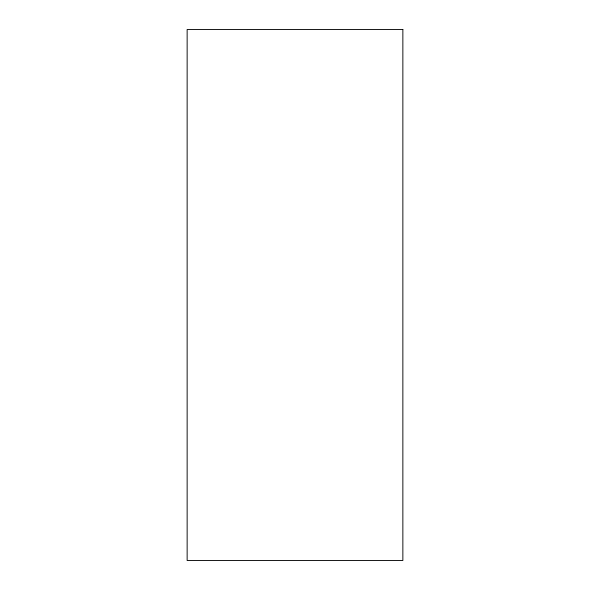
<?xml version="1.0" encoding="UTF-8"?>
<svg xmlns="http://www.w3.org/2000/svg" width="590" height="590" viewBox="0 0 590 590"><rect width="100%" height="100%" fill="white"/><g stroke="black" fill="none" stroke-linecap="round" stroke-linejoin="round"><path stroke-width="0.89" d="M402.859 29.5L187.141 29.5L187.141 560.5L402.859 560.5L402.859 29.5"/></g></svg>
